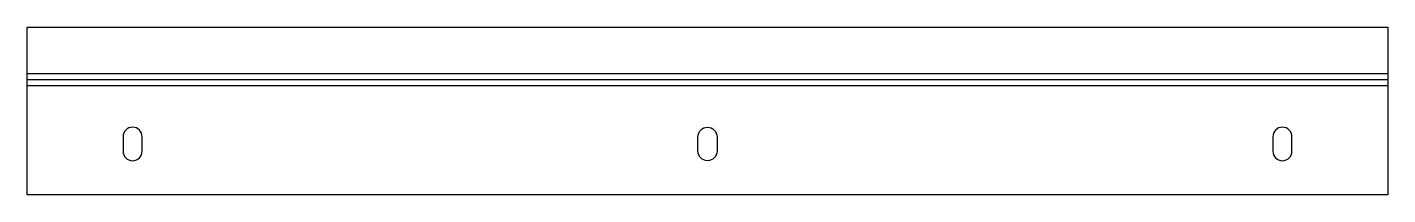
# Model space of a CAD drawing. Header units: millimetres. Extents: x 0 to 451, y 0 to 56.
import ezdxf

# ---------------------------------------------------------------- set-up
doc = ezdxf.new("R2010")
doc.units = ezdxf.units.MM

msp = doc.modelspace()

# ---------------------------------------------------------------- linework, layer by layer
at = {"layer": 'BEND'}
msp.add_line((0, 38.25), (450.85, 38.25), dxfattribs=at)
at = {"layer": 'BEND_EXTENT'}
for p, q in [((0, 40.3), (450.85, 40.3)), ((450.85, 36.19), (0, 36.19))]:
    msp.add_line(p, q, dxfattribs=at)
at = {"layer": 'INTERIOR_PROFILES'}
for points in [[(38.1, 14.48), (38.1, 19.25, 1), (31.75, 19.25), (31.75, 14.48, 1)], [(228.6, 14.48, -1), (222.25, 14.48), (222.25, 19.25, -1), (228.6, 19.25)], [(412.75, 19.25), (412.75, 14.48, 1), (419.1, 14.48), (419.1, 19.25, 1)]]:
    msp.add_lwpolyline(points, format="xyb", close=True, dxfattribs=at)
at = {"layer": 'OUTER_PROFILES'}
msp.add_lwpolyline([(0, 55.62), (450.85, 55.62), (450.85, 0), (0, 0)], close=True, dxfattribs=at)

doc.saveas('drawing.dxf')
